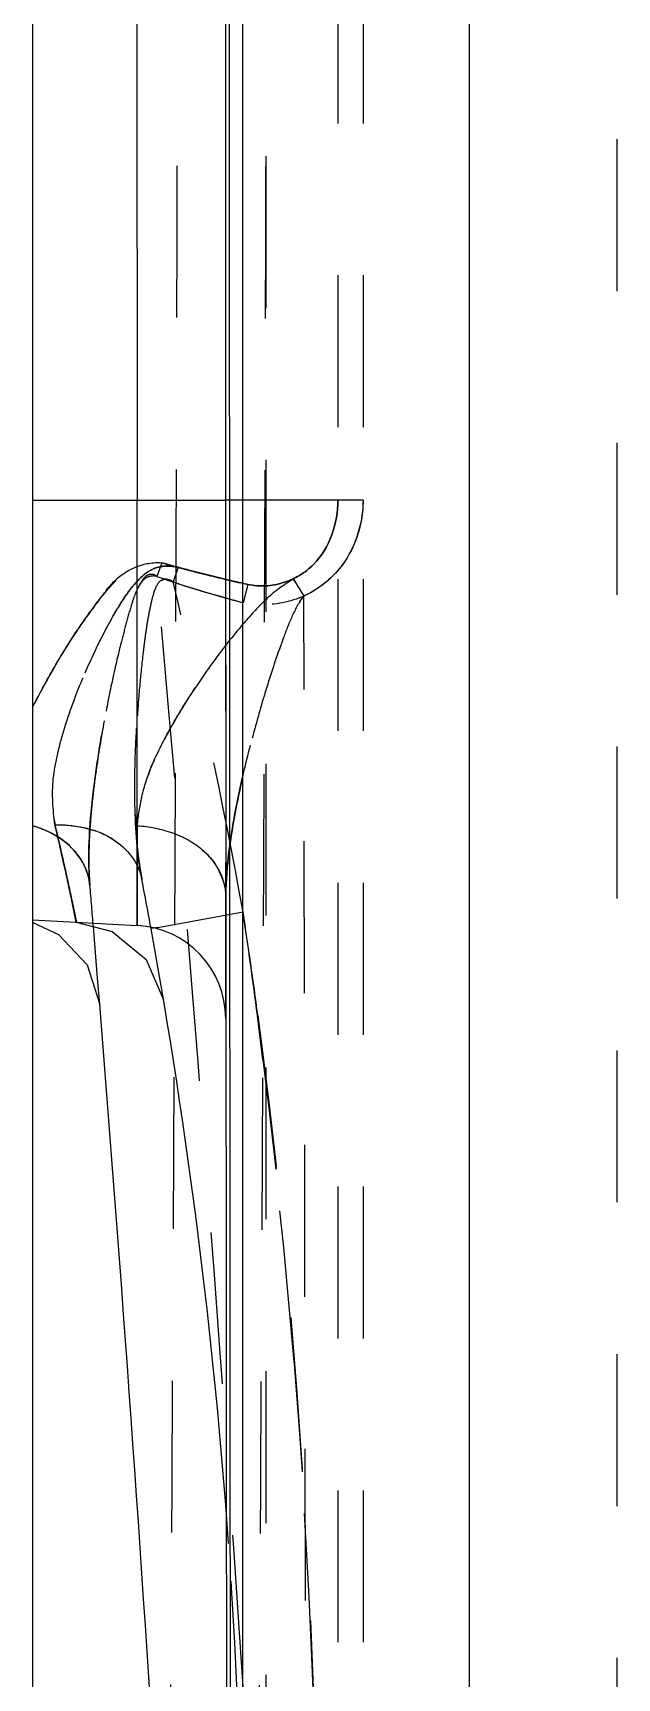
# Model space of a CAD drawing. Header units: millimetres. Extents: x 1147 to 12155, y -6137 to -4403.
# Drawn here: x 4469.75 to 4476.03, y -5171.39 to -5153.7 of the extents above; entities that cross this region are included whole.
import ezdxf

# ---------------------------------------------------------------- set-up
doc = ezdxf.new("R2010")
doc.units = ezdxf.units.MM
doc.header["$LTSCALE"] = 16.335
doc.linetypes.add('HIDDEN', pattern=[0.2, 0.1, -0.1])
doc.layers.get('0').update_dxf_attribs({"linetype": 'CONTINUOUS'})
doc.layers.add('DEFAULT_2', color=8, linetype='HIDDEN')

msp = doc.modelspace()

# ---------------------------------------------------------------- linework, layer by layer
at = {"color": 7, "linetype": 'Continuous'}
for p, q in [((4474.44, -5400.96), (4474.44, -5116.583)), ((4471.999, -5119.544), (4471.999, -5397.999)), ((4469.746, -5185.357), (4469.746, -5128.924)), ((4470.862, -5148.114), (4470.866, -5158.724)), ((4469.746, -5158.724), (4471.819, -5158.724)), ((4470.869, -5163.297), (4470.866, -5158.724)), ((4469.746, -5163.238), (4470.869, -5163.297)), ((4469.746, -5163.265), (4470.021, -5163.394)), ((4470.213, -5163.262), (4470.6, -5163.362)), ((4470.021, -5163.394), (4470.329, -5163.721)), ((4470.6, -5163.362), (4470.965, -5163.664)), ((4471.09, -5163.319), (4471.017, -5163.332)), ((4470.965, -5163.664), (4471.152, -5164.098)), ((4470.329, -5163.721), (4470.464, -5164.149))]:
    msp.add_line(p, q, dxfattribs=at)
for centre, radius, start, end in [((41540.038, -5139.155), 37068.225, 180.0138473, 180.0707969), ((3995.337, -5202.464), 476.67, 2.56503, 4.71167), ((4470.815, -5164.301), 1.005, 0.0389, 86.9003), ((4410.608, -5174.31), 61.398, 4.07834, 10.2993)]:
    msp.add_arc(centre, radius, start, end, dxfattribs=at)
msp.add_open_spline([(4471.856, -5151.495), (4471.857, -5154.25), (4471.861, -5165.306), (4471.87, -5176.362), (4471.879, -5184.663)], degree=3, knots=[0, 0, 0, 0, 0.249206, 1, 1, 1, 1], dxfattribs=at)
at = {"layer": 'DEFAULT_2', "color": 8, "linetype": 'HIDDEN'}
for p, q in [((4472.256, -5189.327), (4472.256, -5126.103)), ((4476.029, -5388.431), (4476.029, -5129.112)), ((4473.027, -5133.436), (4473.027, -5244.192)), ((4473.297, -5133.436), (4473.297, -5244.192)), ((4473.297, -5158.724), (4471.819, -5158.724)), ((4471.82, -5164.253), (4471.82, -5158.724)), ((4471.133, -5159.396), (4471.08, -5159.543)), ((4471.307, -5159.445), (4471.254, -5159.603)), ((4472.059, -5159.63), (4472.007, -5159.827)), ((4472.811, -5258.768), (4472.66, -5159.755)), ((4470.868, -5162.226), (4470.869, -5163.297)), ((4470.869, -5162.222), (4470.869, -5163.297)), ((4470.213, -5163.262), (4470.157, -5162.992)), ((4470.213, -5163.262), (4470.157, -5162.992)), ((4470.213, -5163.262), (4470.157, -5162.992)), ((4470.213, -5163.262), (4470.157, -5162.992)), ((4471.09, -5163.319), (4472.007, -5163.152))]:
    msp.add_line(p, q, dxfattribs=at)
for centre, radius, start, end in [((-194.449, -5144.085), 4665.76, 359.443156, 359.881963), ((-40.424, -5144.661), 4512.688, 359.431475, 359.885267), ((4474.43, -5148.164), 11.706, 253.6405, 256.0952), ((3995.337, -5202.464), 477.675, 3.71825, 5.1552), ((4475.149, -5145.397), 14.564, 254.7061, 255.7066), ((4475.589, -5143.667), 16.348, 255.7086, 256.6704), ((4475.428, -5144.202), 15.791, 256.0327, 256.7899), ((4476.442, -5139.877), 20.234, 256.7947, 257.4911), ((4476.132, -5141.378), 18.701, 256.6686, 257.4221), ((4466.272, -5163.517), 7.415, 30.4964, 32.1467), ((4466.471, -5163.4), 7.185, 30.4936, 32.2047), ((4466.5, -5163.378), 7.148, 30.4575, 32.176), ((4410.608, -5174.31), 62.404, 10.2993, 13.63105), ((4476.489, -5143.346), 17.079, 252.152, 254.1334), ((4477.419, -5140.149), 20.408, 254.0748, 254.6199), ((4476.293, -5143.825), 16.565, 254.3319, 255.003), ((4476.474, -5163.889), 5.887, 139.4997, 142.2681), ((4482.805, -5163.39), 12.504, 169.4314, 171.945), ((4480.051, -5162.998), 9.722, 171.9589, 173.6478), ((4477.653, -5162.734), 7.309, 173.6213, 176.0452), ((4428.494, -5171.898), 42.605, 12.2327, 13.1364), ((4428.554, -5171.886), 42.543, 12.2339, 13.1388), ((4428.824, -5171.828), 42.267, 12.2338, 13.145), ((4437.677, -5169.901), 33.206, 12.0082, 12.2214), ((4437.708, -5169.895), 33.175, 12.0094, 12.2226), ((4438.035, -5169.824), 32.84, 12.0072, 12.2223), ((3995.337, -5202.464), 476.67, 4.71167, 4.76494), ((4410.608, -5174.31), 61.398, 10.2993, 10.8027), ((4398.263, -5173.95), 74.53, 7.4665, 8.33053), ((4402.697, -5173.446), 70.069, 7.52845, 8.44746), ((4409.112, -5172.701), 63.615, 7.62036, 8.63234), ((4394.882, -5174.31), 77.929, 352.64052, 7.40537), ((4410.608, -5174.31), 61.398, 356.07633, 4.07834)]:
    msp.add_arc(centre, radius, start, end, dxfattribs=at)
for points, knots in [([(4473.297, -5158.724), (4473.297, -5158.886), (4473.232, -5159.213), (4472.942, -5159.618), (4472.5, -5159.851), (4472.165, -5159.858), (4472.007, -5159.827)], [0, 0, 0, 0, 0.251379, 0.500116, 0.748793, 1, 1, 1, 1]), ([(4473.297, -5158.724), (4473.297, -5158.886), (4473.232, -5159.213), (4472.942, -5159.618), (4472.5, -5159.851), (4472.165, -5159.858), (4472.007, -5159.827)], [0, 0, 0, 0, 0.251436, 0.500158, 0.748837, 1, 1, 1, 1]), ([(4473.297, -5158.724), (4473.297, -5158.886), (4473.232, -5159.213), (4472.942, -5159.618), (4472.5, -5159.851), (4472.165, -5159.858), (4472.007, -5159.827)], [0, 0, 0, 0, 0.251334, 0.500139, 0.748867, 1, 1, 1, 1]), ([(4473.297, -5158.724), (4473.297, -5158.886), (4473.232, -5159.213), (4472.942, -5159.618), (4472.5, -5159.851), (4472.165, -5159.858), (4472.007, -5159.826)], [0, 0, 0, 0, 0.251334, 0.500138, 0.748868, 1, 1, 1, 1]), ([(4473.027, -5158.724), (4473.027, -5158.971), (4472.893, -5159.375), (4472.449, -5159.639), (4472.183, -5159.658), (4472.059, -5159.63)], [0, 0, 0, 0, 0.493533, 0.746077, 1, 1, 1, 1]), ([(4473.027, -5158.724), (4473.027, -5158.971), (4472.893, -5159.375), (4472.448, -5159.639), (4472.183, -5159.658), (4472.059, -5159.63)], [0, 0, 0, 0, 0.493585, 0.746274, 1, 1, 1, 1]), ([(4473.027, -5158.724), (4473.027, -5158.971), (4472.893, -5159.375), (4472.448, -5159.639), (4472.183, -5159.658), (4472.059, -5159.63)], [0, 0, 0, 0, 0.493585, 0.746274, 1, 1, 1, 1]), ([(4472.059, -5159.63), (4472.183, -5159.658), (4472.449, -5159.639), (4472.893, -5159.375), (4473.027, -5158.971), (4473.027, -5158.724)], [0, 0, 0, 0, 0.2539, 0.506393, 1, 1, 1, 1]), ([(4473.297, -5158.724), (4473.292, -5158.936), (4473.189, -5159.368), (4472.85, -5159.668), (4472.66, -5159.755)], [0, 0, 0, 0, 0.502871, 1, 1, 1, 1]), ([(4469.746, -5160.947), (4469.823, -5160.791), (4469.993, -5160.481), (4470.232, -5160.103), (4470.447, -5159.805), (4470.627, -5159.592), (4470.805, -5159.43), (4470.99, -5159.37), (4471.087, -5159.382), (4471.133, -5159.396)], [0, 0, 0, 0, 0.237594, 0.485689, 0.61256, 0.740774, 0.869755, 0.93487, 1, 1, 1, 1]), ([(4470.293, -5160.024), (4470.346, -5159.951), (4470.455, -5159.805), (4470.614, -5159.579), (4470.85, -5159.421), (4471.04, -5159.39), (4471.133, -5159.396)], [0, 0, 0, 0, 0.246372, 0.495807, 0.74691, 1, 1, 1, 1]), ([(4471.307, -5159.445), (4471.23, -5159.426), (4471.059, -5159.424), (4470.869, -5159.58), (4470.729, -5159.766), (4470.57, -5160.028), (4470.4, -5160.361), (4470.177, -5160.88), (4470.006, -5161.388), (4469.943, -5161.882), (4469.967, -5162.109), (4469.983, -5162.216)], [0, 0, 0, 0, 0.071621, 0.142865, 0.213326, 0.283082, 0.419858, 0.551854, 0.794607, 0.902192, 1, 1, 1, 1]), ([(4470.359, -5162.868), (4470.336, -5162.592), (4470.364, -5162.018), (4470.471, -5161.305), (4470.585, -5160.721), (4470.669, -5160.351), (4470.736, -5160.093), (4470.778, -5159.946), (4470.812, -5159.836), (4470.851, -5159.728), (4470.889, -5159.639), (4470.931, -5159.574), (4470.967, -5159.528), (4471.029, -5159.51), (4471.065, -5159.531), (4471.08, -5159.543)], [0, 0, 0, 0, 0.234849, 0.483528, 0.61099, 0.739807, 0.8046, 0.837074, 0.869592, 0.902142, 0.934717, 0.951008, 0.967396, 0.983653, 1, 1, 1, 1]), ([(4470.359, -5162.868), (4470.336, -5162.592), (4470.364, -5162.018), (4470.471, -5161.305), (4470.585, -5160.721), (4470.669, -5160.351), (4470.736, -5160.093), (4470.778, -5159.946), (4470.812, -5159.836), (4470.851, -5159.728), (4470.889, -5159.639), (4470.931, -5159.574), (4470.967, -5159.528), (4471.029, -5159.51), (4471.065, -5159.531), (4471.08, -5159.543)], [0, 0, 0, 0, 0.234849, 0.483528, 0.61099, 0.739807, 0.8046, 0.837074, 0.869592, 0.902142, 0.934717, 0.951008, 0.967396, 0.983653, 1, 1, 1, 1]), ([(4471.08, -5159.543), (4471.044, -5159.535), (4470.963, -5159.542), (4470.89, -5159.632), (4470.844, -5159.731), (4470.798, -5159.869), (4470.75, -5160.044), (4470.676, -5160.324), (4470.595, -5160.674), (4470.539, -5160.956), (4470.513, -5161.096)], [0, 0, 0, 0, 0.06324, 0.126312, 0.189431, 0.252333, 0.378211, 0.503624, 0.752977, 1, 1, 1, 1]), ([(4470.605, -5159.973), (4470.644, -5159.906), (4470.726, -5159.772), (4470.865, -5159.584), (4471.057, -5159.422), (4471.228, -5159.43), (4471.307, -5159.445)], [0, 0, 0, 0, 0.246327, 0.495211, 0.745951, 1, 1, 1, 1]), ([(4470.606, -5159.973), (4470.644, -5159.906), (4470.726, -5159.771), (4470.865, -5159.584), (4471.057, -5159.422), (4471.228, -5159.43), (4471.307, -5159.445)], [0, 0, 0, 0, 0.246328, 0.495212, 0.74595, 1, 1, 1, 1]), ([(4471.255, -5159.603), (4471.223, -5159.579), (4471.121, -5159.552), (4471.046, -5159.697), (4471.013, -5159.843), (4470.978, -5160.014), (4470.953, -5160.187), (4470.923, -5160.423), (4470.893, -5160.719), (4470.866, -5161.073), (4470.842, -5161.535), (4470.838, -5161.879), (4470.847, -5162.105)], [0, 0, 0, 0, 0.043901, 0.091945, 0.154868, 0.219258, 0.28451, 0.350689, 0.484153, 0.616605, 0.747286, 1, 1, 1, 1]), ([(4471.255, -5159.603), (4471.223, -5159.579), (4471.121, -5159.552), (4471.046, -5159.697), (4471.013, -5159.843), (4470.978, -5160.014), (4470.953, -5160.187), (4470.923, -5160.423), (4470.893, -5160.719), (4470.866, -5161.073), (4470.842, -5161.535), (4470.838, -5161.879), (4470.847, -5162.105)], [0, 0, 0, 0, 0.043902, 0.091946, 0.15487, 0.21926, 0.284512, 0.35069, 0.484154, 0.616606, 0.747287, 1, 1, 1, 1]), ([(4471.255, -5159.603), (4471.223, -5159.579), (4471.121, -5159.552), (4471.046, -5159.697), (4471.013, -5159.843), (4470.978, -5160.014), (4470.953, -5160.187), (4470.923, -5160.423), (4470.893, -5160.719), (4470.866, -5161.073), (4470.842, -5161.535), (4470.838, -5161.879), (4470.847, -5162.105)], [0, 0, 0, 0, 0.043902, 0.091946, 0.15487, 0.21926, 0.284512, 0.35069, 0.484154, 0.616606, 0.747287, 1, 1, 1, 1]), ([(4470.919, -5162.802), (4470.868, -5162.537), (4470.839, -5162.122), (4470.842, -5161.559), (4470.863, -5161.114), (4470.891, -5160.737), (4470.922, -5160.434), (4470.949, -5160.209), (4470.977, -5160.023), (4471.005, -5159.878), (4471.031, -5159.772), (4471.059, -5159.676), (4471.1, -5159.593), (4471.183, -5159.561), (4471.233, -5159.586), (4471.254, -5159.603)], [0, 0, 0, 0, 0.238088, 0.366052, 0.497809, 0.63199, 0.699633, 0.76684, 0.832906, 0.865508, 0.897892, 0.929092, 0.954817, 0.975864, 1, 1, 1, 1]), ([(4470.868, -5162.226), (4470.88, -5162.121), (4470.911, -5161.901), (4471.018, -5161.567), (4471.192, -5161.229), (4471.396, -5160.88), (4471.632, -5160.529), (4471.896, -5160.181), (4472.184, -5159.842), (4472.417, -5159.643), (4472.55, -5159.571)], [0, 0, 0, 0, 0.098009, 0.206674, 0.325602, 0.451819, 0.583688, 0.719729, 0.858791, 1, 1, 1, 1]), ([(4472.55, -5159.571), (4472.442, -5159.634), (4472.241, -5159.784), (4472.078, -5159.972), (4471.998, -5160.065)], [0, 0, 0, 0, 0.502761, 1, 1, 1, 1]), ([(4471.821, -5162.968), (4471.823, -5162.71), (4471.892, -5162.171), (4472.044, -5161.502), (4472.195, -5160.947), (4472.324, -5160.526), (4472.468, -5160.126), (4472.574, -5159.858), (4472.661, -5159.754)], [0, 0, 0, 0, 0.231365, 0.48462, 0.615699, 0.747445, 0.878389, 1, 1, 1, 1]), ([(4472.66, -5159.755), (4472.61, -5159.817), (4472.531, -5159.966), (4472.408, -5160.285), (4472.267, -5160.702), (4472.121, -5161.21), (4472.036, -5161.55), (4471.997, -5161.72)], [0, 0, 0, 0, 0.114092, 0.239465, 0.494029, 0.749167, 1, 1, 1, 1]), ([(4469.746, -5160.945), (4469.786, -5160.869), (4469.954, -5160.554), (4470.136, -5160.245), (4470.293, -5160.024)], [0, 0, 0, 0, 0.241599, 1, 1, 1, 1]), ([(4469.983, -5162.216), (4469.961, -5162.052), (4469.943, -5161.792), (4470.011, -5161.442), (4470.116, -5161.056), (4470.307, -5160.559), (4470.495, -5160.167), (4470.606, -5159.973)], [0, 0, 0, 0, 0.209438, 0.326103, 0.450185, 0.716279, 1, 1, 1, 1]), ([(4469.983, -5162.216), (4469.961, -5162.052), (4469.943, -5161.792), (4470.011, -5161.442), (4470.116, -5161.056), (4470.307, -5160.559), (4470.495, -5160.167), (4470.606, -5159.973)], [0, 0, 0, 0, 0.209438, 0.326103, 0.450185, 0.716279, 1, 1, 1, 1]), ([(4469.983, -5162.216), (4469.961, -5162.052), (4469.943, -5161.792), (4470.011, -5161.442), (4470.116, -5161.056), (4470.307, -5160.559), (4470.495, -5160.167), (4470.606, -5159.973)], [0, 0, 0, 0, 0.209438, 0.326103, 0.450185, 0.716279, 1, 1, 1, 1]), ([(4471.818, -5160.286), (4471.693, -5160.448), (4471.488, -5160.734), (4471.234, -5161.152), (4471.041, -5161.515), (4470.914, -5161.873), (4470.883, -5162.11), (4470.869, -5162.222)], [0, 0, 0, 0, 0.281361, 0.482472, 0.67201, 0.844948, 1, 1, 1, 1]), ([(4471.997, -5161.72), (4471.973, -5161.828), (4471.886, -5162.239), (4471.824, -5162.658), (4471.821, -5162.967)], [0, 0, 0, 0, 0.264276, 1, 1, 1, 1]), ([(4470.359, -5162.868), (4470.347, -5162.728), (4470.198, -5162.426), (4469.909, -5162.274), (4469.746, -5162.227)], [0, 0, 0, 0, 0.453617, 1, 1, 1, 1]), ([(4470.359, -5162.868), (4470.348, -5162.728), (4470.199, -5162.426), (4469.909, -5162.274), (4469.746, -5162.227)], [0, 0, 0, 0, 0.453612, 1, 1, 1, 1]), ([(4470.055, -5162.374), (4470.032, -5162.358), (4469.936, -5162.296), (4469.829, -5162.251), (4469.746, -5162.227)], [0, 0, 0, 0, 0.239951, 1, 1, 1, 1]), ([(4470.055, -5162.374), (4470.032, -5162.358), (4469.936, -5162.296), (4469.829, -5162.251), (4469.746, -5162.227)], [0, 0, 0, 0, 0.239951, 1, 1, 1, 1]), ([(4469.983, -5162.216), (4470.092, -5162.212), (4470.309, -5162.234), (4470.681, -5162.371), (4470.885, -5162.626), (4470.919, -5162.802)], [0, 0, 0, 0, 0.275571, 0.545905, 1, 1, 1, 1]), ([(4469.983, -5162.216), (4470.092, -5162.212), (4470.309, -5162.235), (4470.681, -5162.371), (4470.885, -5162.626), (4470.919, -5162.802)], [0, 0, 0, 0, 0.275568, 0.545902, 1, 1, 1, 1]), ([(4469.983, -5162.216), (4470.092, -5162.212), (4470.309, -5162.234), (4470.681, -5162.371), (4470.885, -5162.626), (4470.919, -5162.802)], [0, 0, 0, 0, 0.27557, 0.545904, 1, 1, 1, 1]), ([(4469.983, -5162.216), (4470.018, -5162.363), (4470.077, -5162.621), (4470.141, -5162.918), (4470.179, -5163.095), (4470.195, -5163.181), (4470.209, -5163.232), (4470.21, -5163.257), (4470.213, -5163.262)], [0, 0, 0, 0, 0.424867, 0.738726, 0.851421, 0.933231, 0.983107, 1, 1, 1, 1]), ([(4469.983, -5162.216), (4470.018, -5162.363), (4470.076, -5162.621), (4470.149, -5162.946), (4470.187, -5163.148), (4470.21, -5163.239), (4470.213, -5163.262)], [0, 0, 0, 0, 0.424833, 0.738726, 0.933264, 1, 1, 1, 1]), ([(4469.983, -5162.216), (4470.018, -5162.363), (4470.077, -5162.621), (4470.146, -5162.947), (4470.192, -5163.147), (4470.207, -5163.239), (4470.213, -5163.262)], [0, 0, 0, 0, 0.424878, 0.738769, 0.933283, 1, 1, 1, 1]), ([(4469.983, -5162.216), (4470.018, -5162.364), (4470.066, -5162.572), (4470.122, -5162.828), (4470.155, -5162.98), (4470.177, -5163.091), (4470.201, -5163.191), (4470.2, -5163.218), (4470.217, -5163.267), (4470.213, -5163.262)], [0, 0, 0, 0, 0.425022, 0.596375, 0.738906, 0.851577, 0.933345, 0.983168, 1, 1, 1, 1]), ([(4470.847, -5162.105), (4470.849, -5162.166), (4470.86, -5162.399), (4470.886, -5162.632), (4470.919, -5162.802)], [0, 0, 0, 0, 0.259747, 1, 1, 1, 1]), ([(4470.847, -5162.105), (4470.849, -5162.166), (4470.86, -5162.399), (4470.886, -5162.632), (4470.919, -5162.802)], [0, 0, 0, 0, 0.259747, 1, 1, 1, 1]), ([(4470.868, -5162.226), (4470.997, -5162.231), (4471.247, -5162.285), (4471.644, -5162.487), (4471.821, -5162.804), (4471.821, -5162.994)], [0, 0, 0, 0, 0.290664, 0.569105, 1, 1, 1, 1]), ([(4470.869, -5162.226), (4470.997, -5162.231), (4471.247, -5162.285), (4471.644, -5162.487), (4471.821, -5162.804), (4471.821, -5162.994)], [0, 0, 0, 0, 0.290692, 0.569109, 1, 1, 1, 1]), ([(4470.27, -5162.598), (4470.257, -5162.577), (4470.198, -5162.491), (4470.12, -5162.42), (4470.055, -5162.374)], [0, 0, 0, 0, 0.231727, 1, 1, 1, 1]), ([(4470.359, -5162.868), (4470.357, -5162.846), (4470.344, -5162.751), (4470.308, -5162.66), (4470.27, -5162.598)], [0, 0, 0, 0, 0.231711, 1, 1, 1, 1]), ([(4470.359, -5162.868), (4470.357, -5162.846), (4470.344, -5162.751), (4470.308, -5162.66), (4470.27, -5162.598)], [0, 0, 0, 0, 0.231711, 1, 1, 1, 1]), ([(4471.547, -5162.466), (4471.593, -5162.502), (4471.737, -5162.644), (4471.821, -5162.85), (4471.821, -5162.994)], [0, 0, 0, 0, 0.285922, 1, 1, 1, 1]), ([(4472.007, -5185.467), (4472.555, -5181.779), (4473.064, -5174.309), (4472.554, -5166.841), (4472.007, -5163.152)], [0, 0, 0, 0, 0.5, 1, 1, 1, 1]), ([(4472.007, -5185.467), (4472.557, -5181.779), (4472.935, -5176.17), (4472.68, -5168.712), (4472.286, -5164.997), (4472.007, -5163.152)], [0, 0, 0, 0, 0.499828, 0.749939, 1, 1, 1, 1]), ([(4472.163, -5164.265), (4472.601, -5167.581), (4473.015, -5174.278), (4472.607, -5180.976), (4472.171, -5184.292)], [0, 0, 0, 0, 0.499999, 1, 1, 1, 1]), ([(4472.165, -5164.265), (4472.387, -5165.923), (4472.702, -5169.258), (4472.911, -5175.948), (4472.607, -5180.976), (4472.171, -5184.293)], [0, 0, 0, 0, 0.250061, 0.50014, 1, 1, 1, 1])]:
    msp.add_open_spline(points, degree=3, knots=knots, dxfattribs=at)
for points in [[(4472.059, -5159.63), (4471.748, -5159.561), (4471.438, -5159.486), (4471.133, -5159.396)], [(4471.08, -5159.543), (4471.384, -5159.651), (4471.695, -5159.743), (4472.007, -5159.827)], [(4472.059, -5159.63), (4471.807, -5159.574), (4471.556, -5159.513), (4471.307, -5159.445)], [(4471.254, -5159.603), (4471.503, -5159.683), (4471.754, -5159.757), (4472.007, -5159.827)], [(4471.254, -5159.603), (4471.503, -5159.683), (4471.754, -5159.757), (4472.007, -5159.827)], [(4469.983, -5162.216), (4470.13, -5162.21), (4470.279, -5162.233), (4470.417, -5162.281)], [(4470.361, -5162.23), (4470.353, -5162.337), (4470.349, -5162.443), (4470.348, -5162.55)], [(4470.361, -5162.23), (4470.353, -5162.337), (4470.349, -5162.443), (4470.348, -5162.55)], [(4470.348, -5162.55), (4470.347, -5162.656), (4470.35, -5162.762), (4470.359, -5162.868)], [(4470.348, -5162.55), (4470.347, -5162.656), (4470.35, -5162.762), (4470.359, -5162.868)], [(4470.867, -5162.65), (4470.89, -5162.698), (4470.909, -5162.749), (4470.919, -5162.802)], [(4470.867, -5162.65), (4470.89, -5162.698), (4470.909, -5162.749), (4470.919, -5162.802)]]:
    msp.add_open_spline(points, degree=3, dxfattribs=at)

doc.saveas('drawing.dxf')
